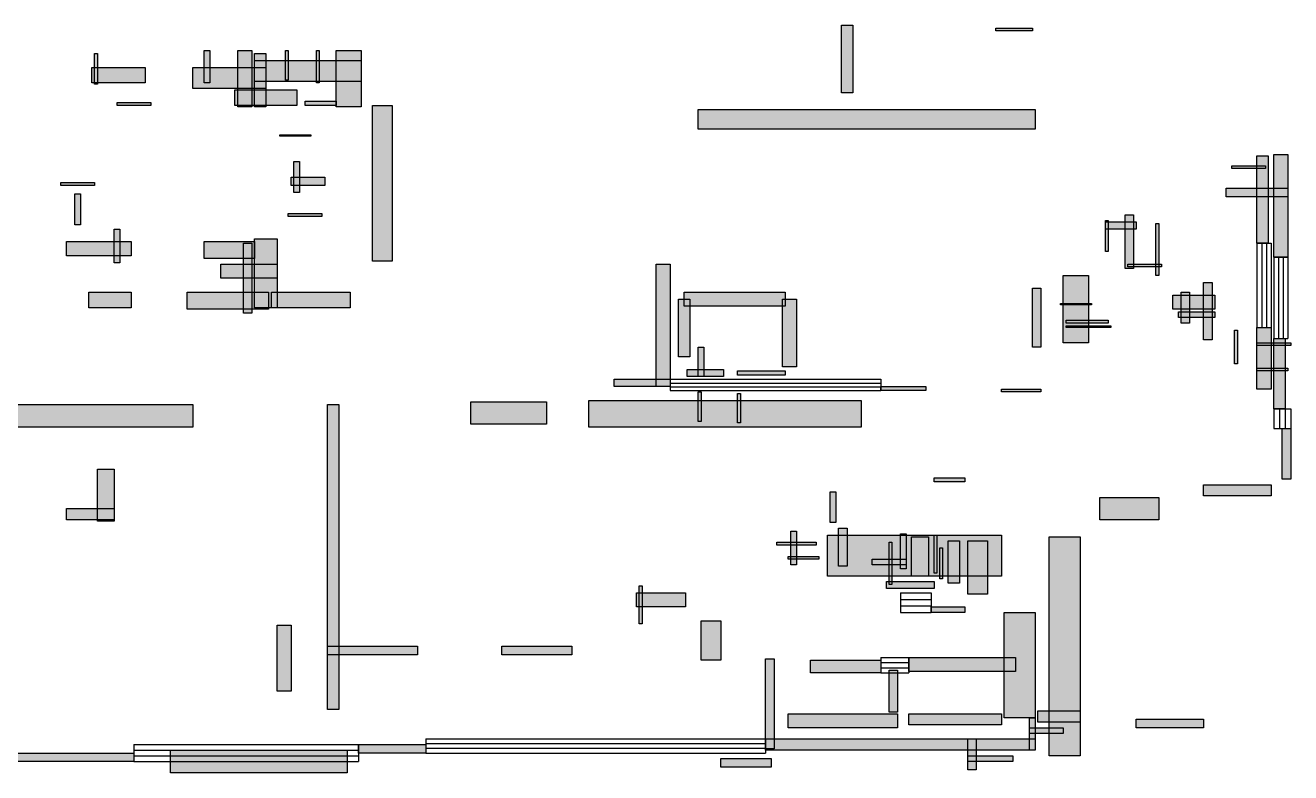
# Model space of a CAD drawing. Header units: millimetres. Extents: x 211 to 12232, y 933 to 12628.
# Drawn here: x 4247 to 12179, y 933 to 5614 of the extents above; entities that cross this region are included whole.
import ezdxf

# ---------------------------------------------------------------- set-up
doc = ezdxf.new("R2010")
doc.units = ezdxf.units.MM
doc.layers.add('WALL', color=7, linetype='Continuous')
doc.layers.add('WINDOW', color=5, linetype='Continuous')

msp = doc.modelspace()

# ---------------------------------------------------------------- hatches: boundary and pattern name
at = {"layer": 'WALL'}
h = msp.add_hatch(color=256, dxfattribs=at)
h.dxf.hatch_style = 1
h.paths.add_polyline_path([(9363.2, 5614.4), (9433.6, 5614.4), (9433.6, 5192), (9363.2, 5192)])
h = msp.add_hatch(color=256, dxfattribs=at)
h.dxf.hatch_style = 1
h.paths.add_polyline_path([(10331.2, 5596.8), (10560, 5596.8), (10560, 5579.2), (10331.2, 5579.2)])
h = msp.add_hatch(color=256, dxfattribs=at)
h.dxf.hatch_style = 1
h.paths.add_polyline_path([(4681.6, 5438.4), (4699.2, 5438.4), (4699.2, 5244.8), (4681.6, 5244.8)])
h = msp.add_hatch(color=256, dxfattribs=at)
h.dxf.hatch_style = 1
h.paths.add_polyline_path([(5368, 5456), (5403.2, 5456), (5403.2, 5253.6), (5368, 5253.6)])
h = msp.add_hatch(color=256, dxfattribs=at)
h.dxf.hatch_style = 1
h.paths.add_polyline_path([(5579.2, 5456), (5667.2, 5456), (5667.2, 5104), (5579.2, 5104)])
h = msp.add_hatch(color=256, dxfattribs=at)
h.dxf.hatch_style = 1
h.paths.add_polyline_path([(5684.8, 5438.4), (5755.2, 5438.4), (5755.2, 5104), (5684.8, 5104)])
h = msp.add_hatch(color=256, dxfattribs=at)
h.dxf.hatch_style = 1
h.paths.add_polyline_path([(5684.8, 5394.4), (6353.6, 5394.4), (6353.6, 5262.4), (5684.8, 5262.4)])
h = msp.add_hatch(color=256, dxfattribs=at)
h.dxf.hatch_style = 1
h.paths.add_polyline_path([(5878.4, 5456), (5896, 5456), (5896, 5271.2), (5878.4, 5271.2)])
h = msp.add_hatch(color=256, dxfattribs=at)
h.dxf.hatch_style = 1
h.paths.add_polyline_path([(6072, 5456), (6089.6, 5456), (6089.6, 5253.6), (6072, 5253.6)])
h = msp.add_hatch(color=256, dxfattribs=at)
h.dxf.hatch_style = 1
h.paths.add_polyline_path([(6195.2, 5456), (6353.6, 5456), (6353.6, 5104), (6195.2, 5104)])
h = msp.add_hatch(color=256, dxfattribs=at)
h.dxf.hatch_style = 1
h.paths.add_polyline_path([(4664, 5350.4), (4998.4, 5350.4), (4998.4, 5253.6), (4664, 5253.6)])
h = msp.add_hatch(color=256, dxfattribs=at)
h.dxf.hatch_style = 1
h.paths.add_polyline_path([(5297.6, 5350.4), (5755.2, 5350.4), (5755.2, 5218.4), (5297.6, 5218.4)])
h = msp.add_hatch(color=256, dxfattribs=at)
h.dxf.hatch_style = 1
h.paths.add_polyline_path([(5561.6, 5209.6), (5948.8, 5209.6), (5948.8, 5112.8), (5561.6, 5112.8)])
h = msp.add_hatch(color=256, dxfattribs=at)
h.dxf.hatch_style = 1
h.paths.add_polyline_path([(4822.4, 5130.4), (5033.6, 5130.4), (5033.6, 5112.8), (4822.4, 5112.8)])
h = msp.add_hatch(color=256, dxfattribs=at)
h.dxf.hatch_style = 1
h.paths.add_polyline_path([(6001.6, 5139.2), (6195.2, 5139.2), (6195.2, 5112.8), (6001.6, 5112.8)])
h = msp.add_hatch(color=256, dxfattribs=at)
h.dxf.hatch_style = 1
h.paths.add_polyline_path([(6424, 5112.8), (6547.2, 5112.8), (6547.2, 4136), (6424, 4136)])
h = msp.add_hatch(color=256, dxfattribs=at)
h.dxf.hatch_style = 1
h.paths.add_polyline_path([(8465.6, 5086.4), (10577.6, 5086.4), (10577.6, 4963.2), (8465.6, 4963.2)])
h = msp.add_hatch(color=256, dxfattribs=at)
h.dxf.hatch_style = 1
h.paths.add_polyline_path([(5843.2, 4928), (6036.8, 4928), (6036.8, 4919.2), (5843.2, 4919.2)])
h = msp.add_hatch(color=256, dxfattribs=at)
h.dxf.hatch_style = 1
h.paths.add_polyline_path([(5931.2, 4760.8), (5966.4, 4760.8), (5966.4, 4567.2), (5931.2, 4567.2)])
h = msp.add_hatch(color=256, dxfattribs=at)
h.dxf.hatch_style = 1
h.paths.add_polyline_path([(11968, 4796), (12038.4, 4796), (12038.4, 4250.4), (11968, 4250.4)])
h = msp.add_hatch(color=256, dxfattribs=at)
h.dxf.hatch_style = 1
h.paths.add_polyline_path([(12073.6, 4804.8), (12161.6, 4804.8), (12161.6, 4162.4), (12073.6, 4162.4)])
h = msp.add_hatch(color=256, dxfattribs=at)
h.dxf.hatch_style = 1
h.paths.add_polyline_path([(11809.6, 4734.4), (12020.8, 4734.4), (12020.8, 4716.8), (11809.6, 4716.8)])
h = msp.add_hatch(color=256, dxfattribs=at)
h.dxf.hatch_style = 1
h.paths.add_polyline_path([(4470.4, 4628.8), (4681.6, 4628.8), (4681.6, 4611.2), (4470.4, 4611.2)])
h = msp.add_hatch(color=256, dxfattribs=at)
h.dxf.hatch_style = 1
h.paths.add_polyline_path([(5913.6, 4664), (6124.8, 4664), (6124.8, 4611.2), (5913.6, 4611.2)])
h = msp.add_hatch(color=256, dxfattribs=at)
h.dxf.hatch_style = 1
h.paths.add_polyline_path([(4558.4, 4558.4), (4593.6, 4558.4), (4593.6, 4364.8), (4558.4, 4364.8)])
h = msp.add_hatch(color=256, dxfattribs=at)
h.dxf.hatch_style = 1
h.paths.add_polyline_path([(11774.4, 4593.6), (12161.6, 4593.6), (12161.6, 4540.8), (11774.4, 4540.8)])
h = msp.add_hatch(color=256, dxfattribs=at)
h.dxf.hatch_style = 1
h.paths.add_polyline_path([(5896, 4435.2), (6107.2, 4435.2), (6107.2, 4417.6), (5896, 4417.6)])
h = msp.add_hatch(color=256, dxfattribs=at)
h.dxf.hatch_style = 1
h.paths.add_polyline_path([(11017.6, 4391.2), (11035.2, 4391.2), (11035.2, 4197.6), (11017.6, 4197.6)])
h = msp.add_hatch(color=256, dxfattribs=at)
h.dxf.hatch_style = 1
h.paths.add_polyline_path([(11017.6, 4382.4), (11211.2, 4382.4), (11211.2, 4338.4), (11017.6, 4338.4)])
h = msp.add_hatch(color=256, dxfattribs=at)
h.dxf.hatch_style = 1
h.paths.add_polyline_path([(11140.8, 4426.4), (11193.6, 4426.4), (11193.6, 4092), (11140.8, 4092)])
h = msp.add_hatch(color=256, dxfattribs=at)
h.dxf.hatch_style = 1
h.paths.add_polyline_path([(11334.4, 4373.6), (11352, 4373.6), (11352, 4048), (11334.4, 4048)])
h = msp.add_hatch(color=256, dxfattribs=at)
h.dxf.hatch_style = 1
h.paths.add_polyline_path([(4804.8, 4338.4), (4840, 4338.4), (4840, 4127.2), (4804.8, 4127.2)])
h = msp.add_hatch(color=256, dxfattribs=at)
h.dxf.hatch_style = 1
h.paths.add_polyline_path([(4505.6, 4259.2), (4910.4, 4259.2), (4910.4, 4171.2), (4505.6, 4171.2)])
h = msp.add_hatch(color=256, dxfattribs=at)
h.dxf.hatch_style = 1
h.paths.add_polyline_path([(5368, 4259.2), (5684.8, 4259.2), (5684.8, 4153.6), (5368, 4153.6)])
h = msp.add_hatch(color=256, dxfattribs=at)
h.dxf.hatch_style = 1
h.paths.add_polyline_path([(5614.4, 4250.4), (5667.2, 4250.4), (5667.2, 3810.4), (5614.4, 3810.4)])
h = msp.add_hatch(color=256, dxfattribs=at)
h.dxf.hatch_style = 1
h.paths.add_polyline_path([(5684.8, 4276.8), (5825.6, 4276.8), (5825.6, 3845.6), (5684.8, 3845.6)])
h = msp.add_hatch(color=256, dxfattribs=at)
h.dxf.hatch_style = 1
h.paths.add_polyline_path([(5473.6, 4118.4), (5825.6, 4118.4), (5825.6, 4030.4), (5473.6, 4030.4)])
h = msp.add_hatch(color=256, dxfattribs=at)
h.dxf.hatch_style = 1
h.paths.add_polyline_path([(8201.6, 4118.4), (8289.6, 4118.4), (8289.6, 3352.8), (8201.6, 3352.8)])
h = msp.add_hatch(color=256, dxfattribs=at)
h.dxf.hatch_style = 1
h.paths.add_polyline_path([(10753.6, 4048), (10912, 4048), (10912, 3625.6), (10753.6, 3625.6)])
h = msp.add_hatch(color=256, dxfattribs=at)
h.dxf.hatch_style = 1
h.paths.add_polyline_path([(11158.4, 4118.4), (11369.6, 4118.4), (11369.6, 4100.8), (11158.4, 4100.8)])
h = msp.add_hatch(color=256, dxfattribs=at)
h.dxf.hatch_style = 1
h.paths.add_polyline_path([(10560, 3968.8), (10612.8, 3968.8), (10612.8, 3599.2), (10560, 3599.2)])
h = msp.add_hatch(color=256, dxfattribs=at)
h.dxf.hatch_style = 1
h.paths.add_polyline_path([(11633.6, 4004), (11686.4, 4004), (11686.4, 3643.2), (11633.6, 3643.2)])
h = msp.add_hatch(color=256, dxfattribs=at)
h.dxf.hatch_style = 1
h.paths.add_polyline_path([(4646.4, 3942.4), (4910.4, 3942.4), (4910.4, 3845.6), (4646.4, 3845.6)])
h = msp.add_hatch(color=256, dxfattribs=at)
h.dxf.hatch_style = 1
h.paths.add_polyline_path([(5262.4, 3942.4), (5772.8, 3942.4), (5772.8, 3836.8), (5262.4, 3836.8)])
h = msp.add_hatch(color=256, dxfattribs=at)
h.dxf.hatch_style = 1
h.paths.add_polyline_path([(5790.4, 3942.4), (6283.2, 3942.4), (6283.2, 3845.6), (5790.4, 3845.6)])
h = msp.add_hatch(color=256, dxfattribs=at)
h.dxf.hatch_style = 1
h.paths.add_polyline_path([(8342.4, 3898.4), (8412.8, 3898.4), (8412.8, 3537.6), (8342.4, 3537.6)])
h = msp.add_hatch(color=256, dxfattribs=at)
h.dxf.hatch_style = 1
h.paths.add_polyline_path([(8377.6, 3942.4), (9011.2, 3942.4), (9011.2, 3854.4), (8377.6, 3854.4)])
h = msp.add_hatch(color=256, dxfattribs=at)
h.dxf.hatch_style = 1
h.paths.add_polyline_path([(8993.6, 3898.4), (9081.6, 3898.4), (9081.6, 3476), (8993.6, 3476)])
h = msp.add_hatch(color=256, dxfattribs=at)
h.dxf.hatch_style = 1
h.paths.add_polyline_path([(11440, 3924.8), (11704, 3924.8), (11704, 3836.8), (11440, 3836.8)])
h = msp.add_hatch(color=256, dxfattribs=at)
h.dxf.hatch_style = 1
h.paths.add_polyline_path([(11492.8, 3942.4), (11545.6, 3942.4), (11545.6, 3748.8), (11492.8, 3748.8)])
h = msp.add_hatch(color=256, dxfattribs=at)
h.dxf.hatch_style = 1
h.paths.add_polyline_path([(10736, 3872), (10929.6, 3872), (10929.6, 3863.2), (10736, 3863.2)])
h = msp.add_hatch(color=256, dxfattribs=at)
h.dxf.hatch_style = 1
h.paths.add_polyline_path([(11475.2, 3819.2), (11704, 3819.2), (11704, 3784), (11475.2, 3784)])
h = msp.add_hatch(color=256, dxfattribs=at)
h.dxf.hatch_style = 1
h.paths.add_polyline_path([(10771.2, 3766.4), (11035.2, 3766.4), (11035.2, 3748.8), (10771.2, 3748.8)])
h = msp.add_hatch(color=256, dxfattribs=at)
h.dxf.hatch_style = 1
h.paths.add_polyline_path([(10771.2, 3731.2), (11052.8, 3731.2), (11052.8, 3722.4), (10771.2, 3722.4)])
h = msp.add_hatch(color=256, dxfattribs=at)
h.dxf.hatch_style = 1
h.paths.add_polyline_path([(11827.2, 3704.8), (11844.8, 3704.8), (11844.8, 3493.6), (11827.2, 3493.6)])
h = msp.add_hatch(color=256, dxfattribs=at)
h.dxf.hatch_style = 1
h.paths.add_polyline_path([(11968, 3722.4), (12056, 3722.4), (12056, 3335.2), (11968, 3335.2)])
h = msp.add_hatch(color=256, dxfattribs=at)
h.dxf.hatch_style = 1
h.paths.add_polyline_path([(12073.6, 3652), (12144, 3652), (12144, 3212), (12073.6, 3212)])
h = msp.add_hatch(color=256, dxfattribs=at)
h.dxf.hatch_style = 1
h.paths.add_polyline_path([(8465.6, 3599.2), (8500.8, 3599.2), (8500.8, 3414.4), (8465.6, 3414.4)])
h = msp.add_hatch(color=256, dxfattribs=at)
h.dxf.hatch_style = 1
h.paths.add_polyline_path([(11968, 3625.6), (12179.2, 3625.6), (12179.2, 3608), (11968, 3608)])
h = msp.add_hatch(color=256, dxfattribs=at)
h.dxf.hatch_style = 1
h.paths.add_polyline_path([(8395.2, 3458.4), (8624, 3458.4), (8624, 3414.4), (8395.2, 3414.4)])
h = msp.add_hatch(color=256, dxfattribs=at)
h.dxf.hatch_style = 1
h.paths.add_polyline_path([(8712, 3449.6), (9011.2, 3449.6), (9011.2, 3423.2), (8712, 3423.2)])
h = msp.add_hatch(color=256, dxfattribs=at)
h.dxf.hatch_style = 1
h.paths.add_polyline_path([(11968, 3467.2), (12161.6, 3467.2), (12161.6, 3449.6), (11968, 3449.6)])
h = msp.add_hatch(color=256, dxfattribs=at)
h.dxf.hatch_style = 1
h.paths.add_polyline_path([(7937.6, 3396.8), (8289.6, 3396.8), (8289.6, 3352.8), (7937.6, 3352.8)])
h = msp.add_hatch(color=256, dxfattribs=at)
h.dxf.hatch_style = 1
h.paths.add_polyline_path([(9609.6, 3352.8), (9891.2, 3352.8), (9891.2, 3326.4), (9609.6, 3326.4)])
h = msp.add_hatch(color=256, dxfattribs=at)
h.dxf.hatch_style = 1
h.paths.add_polyline_path([(10366.4, 3335.2), (10612.8, 3335.2), (10612.8, 3317.6), (10366.4, 3317.6)])
h = msp.add_hatch(color=256, dxfattribs=at)
h.dxf.hatch_style = 1
h.paths.add_polyline_path([(7040, 3256), (7515.2, 3256), (7515.2, 3115.2), (7040, 3115.2)])
h = msp.add_hatch(color=256, dxfattribs=at)
h.dxf.hatch_style = 1
h.paths.add_polyline_path([(7779.2, 3264.8), (9486.4, 3264.8), (9486.4, 3097.6), (7779.2, 3097.6)])
h = msp.add_hatch(color=256, dxfattribs=at)
h.dxf.hatch_style = 1
h.paths.add_polyline_path([(8465.6, 3317.6), (8483.2, 3317.6), (8483.2, 3132.8), (8465.6, 3132.8)])
h = msp.add_hatch(color=256, dxfattribs=at)
h.dxf.hatch_style = 1
h.paths.add_polyline_path([(8712, 3308.8), (8729.6, 3308.8), (8729.6, 3124), (8712, 3124)])
h = msp.add_hatch(color=256, dxfattribs=at)
h.dxf.hatch_style = 1
h.paths.add_polyline_path([(4188.8, 3238.4), (5297.6, 3238.4), (5297.6, 3097.6), (4188.8, 3097.6)])
h = msp.add_hatch(color=256, dxfattribs=at)
h.dxf.hatch_style = 1
h.paths.add_polyline_path([(6142.4, 3238.4), (6212.8, 3238.4), (6212.8, 1328.8), (6142.4, 1328.8)])
h = msp.add_hatch(color=256, dxfattribs=at)
h.dxf.hatch_style = 1
h.paths.add_polyline_path([(12126.4, 3088.8), (12179.2, 3088.8), (12179.2, 2772), (12126.4, 2772)])
h = msp.add_hatch(color=256, dxfattribs=at)
h.dxf.hatch_style = 1
h.paths.add_polyline_path([(4699.2, 2833.6), (4804.8, 2833.6), (4804.8, 2508), (4699.2, 2508)])
h = msp.add_hatch(color=256, dxfattribs=at)
h.dxf.hatch_style = 1
h.paths.add_polyline_path([(9944, 2780.8), (10137.6, 2780.8), (10137.6, 2754.4), (9944, 2754.4)])
h = msp.add_hatch(color=256, dxfattribs=at)
h.dxf.hatch_style = 1
h.paths.add_polyline_path([(11633.6, 2736.8), (12056, 2736.8), (12056, 2666.4), (11633.6, 2666.4)])
h = msp.add_hatch(color=256, dxfattribs=at)
h.dxf.hatch_style = 1
h.paths.add_polyline_path([(9292.8, 2692.8), (9328, 2692.8), (9328, 2499.2), (9292.8, 2499.2)])
h = msp.add_hatch(color=256, dxfattribs=at)
h.dxf.hatch_style = 1
h.paths.add_polyline_path([(10982.4, 2657.6), (11352, 2657.6), (11352, 2516.8), (10982.4, 2516.8)])
h = msp.add_hatch(color=256, dxfattribs=at)
h.dxf.hatch_style = 1
h.paths.add_polyline_path([(4505.6, 2587.2), (4804.8, 2587.2), (4804.8, 2516.8), (4505.6, 2516.8)])
h = msp.add_hatch(color=256, dxfattribs=at)
h.dxf.hatch_style = 1
h.paths.add_polyline_path([(9345.6, 2464), (9398.4, 2464), (9398.4, 2226.4), (9345.6, 2226.4)])
h = msp.add_hatch(color=256, dxfattribs=at)
h.dxf.hatch_style = 1
h.paths.add_polyline_path([(9046.4, 2446.4), (9081.6, 2446.4), (9081.6, 2235.2), (9046.4, 2235.2)])
h = msp.add_hatch(color=256, dxfattribs=at)
h.dxf.hatch_style = 1
h.paths.add_polyline_path([(9275.2, 2420), (10366.4, 2420), (10366.4, 2164.8), (9275.2, 2164.8)])
h = msp.add_hatch(color=256, dxfattribs=at)
h.dxf.hatch_style = 1
h.paths.add_polyline_path([(9732.8, 2428.8), (9768, 2428.8), (9768, 2208.8), (9732.8, 2208.8)])
h = msp.add_hatch(color=256, dxfattribs=at)
h.dxf.hatch_style = 1
h.paths.add_polyline_path([(9803.2, 2411.2), (9908.8, 2411.2), (9908.8, 2164.8), (9803.2, 2164.8)])
h = msp.add_hatch(color=256, dxfattribs=at)
h.dxf.hatch_style = 1
h.paths.add_polyline_path([(9944, 2420), (9961.6, 2420), (9961.6, 2182.4), (9944, 2182.4)])
h = msp.add_hatch(color=256, dxfattribs=at)
h.dxf.hatch_style = 1
h.paths.add_polyline_path([(10032, 2384.8), (10102.4, 2384.8), (10102.4, 2120.8), (10032, 2120.8)])
h = msp.add_hatch(color=256, dxfattribs=at)
h.dxf.hatch_style = 1
h.paths.add_polyline_path([(10155.2, 2384.8), (10278.4, 2384.8), (10278.4, 2050.4), (10155.2, 2050.4)])
h = msp.add_hatch(color=256, dxfattribs=at)
h.dxf.hatch_style = 1
h.paths.add_polyline_path([(10665.6, 2411.2), (10859.2, 2411.2), (10859.2, 1038.4), (10665.6, 1038.4)])
h = msp.add_hatch(color=256, dxfattribs=at)
h.dxf.hatch_style = 1
h.paths.add_polyline_path([(8958.4, 2376), (9204.8, 2376), (9204.8, 2358.4), (8958.4, 2358.4)])
h = msp.add_hatch(color=256, dxfattribs=at)
h.dxf.hatch_style = 1
h.paths.add_polyline_path([(9662.4, 2376), (9680, 2376), (9680, 2112), (9662.4, 2112)])
h = msp.add_hatch(color=256, dxfattribs=at)
h.dxf.hatch_style = 1
h.paths.add_polyline_path([(9979.2, 2340.8), (9996.8, 2340.8), (9996.8, 2147.2), (9979.2, 2147.2)])
h = msp.add_hatch(color=256, dxfattribs=at)
h.dxf.hatch_style = 1
h.paths.add_polyline_path([(9028.8, 2288), (9222.4, 2288), (9222.4, 2270.4), (9028.8, 2270.4)])
h = msp.add_hatch(color=256, dxfattribs=at)
h.dxf.hatch_style = 1
h.paths.add_polyline_path([(9556.8, 2270.4), (9768, 2270.4), (9768, 2235.2), (9556.8, 2235.2)])
h = msp.add_hatch(color=256, dxfattribs=at)
h.dxf.hatch_style = 1
h.paths.add_polyline_path([(8096, 2103.2), (8113.6, 2103.2), (8113.6, 1865.6), (8096, 1865.6)])
h = msp.add_hatch(color=256, dxfattribs=at)
h.dxf.hatch_style = 1
h.paths.add_polyline_path([(9644.8, 2129.6), (9944, 2129.6), (9944, 2085.6), (9644.8, 2085.6)])
h = msp.add_hatch(color=256, dxfattribs=at)
h.dxf.hatch_style = 1
h.paths.add_polyline_path([(8078.4, 2059.2), (8386.4, 2059.2), (8386.4, 1971.2), (8078.4, 1971.2)])
h = msp.add_hatch(color=256, dxfattribs=at)
h.dxf.hatch_style = 1
h.paths.add_polyline_path([(9926.4, 1971.2), (10137.6, 1971.2), (10137.6, 1936), (9926.4, 1936)])
h = msp.add_hatch(color=256, dxfattribs=at)
h.dxf.hatch_style = 1
h.paths.add_polyline_path([(10384, 1936), (10577.6, 1936), (10577.6, 1276), (10384, 1276)])
h = msp.add_hatch(color=256, dxfattribs=at)
h.dxf.hatch_style = 1
h.paths.add_polyline_path([(5825.6, 1856.8), (5913.6, 1856.8), (5913.6, 1443.2), (5825.6, 1443.2)])
h = msp.add_hatch(color=256, dxfattribs=at)
h.dxf.hatch_style = 1
h.paths.add_polyline_path([(8483.2, 1883.2), (8606.4, 1883.2), (8606.4, 1636.8), (8483.2, 1636.8)])
h = msp.add_hatch(color=256, dxfattribs=at)
h.dxf.hatch_style = 1
h.paths.add_polyline_path([(6142.4, 1724.8), (6705.6, 1724.8), (6705.6, 1672), (6142.4, 1672)])
h = msp.add_hatch(color=256, dxfattribs=at)
h.dxf.hatch_style = 1
h.paths.add_polyline_path([(7233.6, 1724.8), (7673.6, 1724.8), (7673.6, 1672), (7233.6, 1672)])
h = msp.add_hatch(color=256, dxfattribs=at)
h.dxf.hatch_style = 1
h.paths.add_polyline_path([(8888, 1645.6), (8940.8, 1645.6), (8940.8, 1082.4), (8888, 1082.4)])
h = msp.add_hatch(color=256, dxfattribs=at)
h.dxf.hatch_style = 1
h.paths.add_polyline_path([(9169.6, 1636.8), (9609.6, 1636.8), (9609.6, 1557.6), (9169.6, 1557.6)])
h = msp.add_hatch(color=256, dxfattribs=at)
h.dxf.hatch_style = 1
h.paths.add_polyline_path([(9785.6, 1654.4), (10454.4, 1654.4), (10454.4, 1566.4), (9785.6, 1566.4)])
h = msp.add_hatch(color=256, dxfattribs=at)
h.dxf.hatch_style = 1
h.paths.add_polyline_path([(9662.4, 1575.2), (9715.2, 1575.2), (9715.2, 1311.2), (9662.4, 1311.2)])
h = msp.add_hatch(color=256, dxfattribs=at)
h.dxf.hatch_style = 1
h.paths.add_polyline_path([(9028.8, 1302.4), (9715.2, 1302.4), (9715.2, 1214.4), (9028.8, 1214.4)])
h = msp.add_hatch(color=256, dxfattribs=at)
h.dxf.hatch_style = 1
h.paths.add_polyline_path([(9785.6, 1302.4), (10366.4, 1302.4), (10366.4, 1232), (9785.6, 1232)])
h = msp.add_hatch(color=256, dxfattribs=at)
h.dxf.hatch_style = 1
h.paths.add_polyline_path([(10542.4, 1276), (10577.6, 1276), (10577.6, 1073.6), (10542.4, 1073.6)])
h = msp.add_hatch(color=256, dxfattribs=at)
h.dxf.hatch_style = 1
h.paths.add_polyline_path([(10595.2, 1320), (10859.2, 1320), (10859.2, 1249.6), (10595.2, 1249.6)])
h = msp.add_hatch(color=256, dxfattribs=at)
h.dxf.hatch_style = 1
h.paths.add_polyline_path([(10542.4, 1214.4), (10753.6, 1214.4), (10753.6, 1179.2), (10542.4, 1179.2)])
h = msp.add_hatch(color=256, dxfattribs=at)
h.dxf.hatch_style = 1
h.paths.add_polyline_path([(11211.2, 1267.2), (11633.6, 1267.2), (11633.6, 1214.4), (11211.2, 1214.4)])
h = msp.add_hatch(color=256, dxfattribs=at)
h.dxf.hatch_style = 1
h.paths.add_polyline_path([(8888, 1144), (10577.6, 1144), (10577.6, 1073.6), (8888, 1073.6)])
h = msp.add_hatch(color=256, dxfattribs=at)
h.dxf.hatch_style = 1
h.paths.add_polyline_path([(10155.2, 1144), (10208, 1144), (10208, 950.4), (10155.2, 950.4)])
h = msp.add_hatch(color=256, dxfattribs=at)
h.dxf.hatch_style = 1
h.paths.add_polyline_path([(3960, 1056), (4928, 1056), (4928, 1003.2), (3960, 1003.2)])
h = msp.add_hatch(color=256, dxfattribs=at)
h.dxf.hatch_style = 1
h.paths.add_polyline_path([(5156.8, 1073.6), (6265.6, 1073.6), (6265.6, 932.8), (5156.8, 932.8)])
h = msp.add_hatch(color=256, dxfattribs=at)
h.dxf.hatch_style = 1
h.paths.add_polyline_path([(6336, 1108.8), (6758.4, 1108.8), (6758.4, 1056), (6336, 1056)])
h = msp.add_hatch(color=256, dxfattribs=at)
h.dxf.hatch_style = 1
h.paths.add_polyline_path([(10155.2, 1038.4), (10436.8, 1038.4), (10436.8, 1003.2), (10155.2, 1003.2)])
h = msp.add_hatch(color=256, dxfattribs=at)
h.dxf.hatch_style = 1
h.paths.add_polyline_path([(8606.4, 1020.8), (8923.2, 1020.8), (8923.2, 968), (8606.4, 968)])

# ---------------------------------------------------------------- linework, layer by layer
for points in [[(9363.2, 5614.4), (9433.6, 5614.4), (9433.6, 5192), (9363.2, 5192)], [(10331.2, 5596.8), (10560, 5596.8), (10560, 5579.2), (10331.2, 5579.2)], [(4681.6, 5438.4), (4699.2, 5438.4), (4699.2, 5244.8), (4681.6, 5244.8)], [(5368, 5456), (5403.2, 5456), (5403.2, 5253.6), (5368, 5253.6)], [(5579.2, 5456), (5667.2, 5456), (5667.2, 5104), (5579.2, 5104)], [(5684.8, 5438.4), (5755.2, 5438.4), (5755.2, 5104), (5684.8, 5104)], [(5684.8, 5394.4), (6353.6, 5394.4), (6353.6, 5262.4), (5684.8, 5262.4)], [(5878.4, 5456), (5896, 5456), (5896, 5271.2), (5878.4, 5271.2)], [(6072, 5456), (6089.6, 5456), (6089.6, 5253.6), (6072, 5253.6)], [(6195.2, 5456), (6353.6, 5456), (6353.6, 5104), (6195.2, 5104)], [(4664, 5350.4), (4998.4, 5350.4), (4998.4, 5253.6), (4664, 5253.6)], [(5297.6, 5350.4), (5755.2, 5350.4), (5755.2, 5218.4), (5297.6, 5218.4)], [(5561.6, 5209.6), (5948.8, 5209.6), (5948.8, 5112.8), (5561.6, 5112.8)], [(4822.4, 5130.4), (5033.6, 5130.4), (5033.6, 5112.8), (4822.4, 5112.8)], [(6001.6, 5139.2), (6195.2, 5139.2), (6195.2, 5112.8), (6001.6, 5112.8)], [(6424, 5112.8), (6547.2, 5112.8), (6547.2, 4136), (6424, 4136)], [(8465.6, 5086.4), (10577.6, 5086.4), (10577.6, 4963.2), (8465.6, 4963.2)], [(5843.2, 4928), (6036.8, 4928), (6036.8, 4919.2), (5843.2, 4919.2)], [(5931.2, 4760.8), (5966.4, 4760.8), (5966.4, 4567.2), (5931.2, 4567.2)], [(11968, 4796), (12038.4, 4796), (12038.4, 4250.4), (11968, 4250.4)], [(12073.6, 4804.8), (12161.6, 4804.8), (12161.6, 4162.4), (12073.6, 4162.4)], [(11809.6, 4734.4), (12020.8, 4734.4), (12020.8, 4716.8), (11809.6, 4716.8)], [(4470.4, 4628.8), (4681.6, 4628.8), (4681.6, 4611.2), (4470.4, 4611.2)], [(5913.6, 4664), (6124.8, 4664), (6124.8, 4611.2), (5913.6, 4611.2)], [(4558.4, 4558.4), (4593.6, 4558.4), (4593.6, 4364.8), (4558.4, 4364.8)], [(11774.4, 4593.6), (12161.6, 4593.6), (12161.6, 4540.8), (11774.4, 4540.8)], [(5896, 4435.2), (6107.2, 4435.2), (6107.2, 4417.6), (5896, 4417.6)], [(11017.6, 4391.2), (11035.2, 4391.2), (11035.2, 4197.6), (11017.6, 4197.6)], [(11017.6, 4382.4), (11211.2, 4382.4), (11211.2, 4338.4), (11017.6, 4338.4)], [(11140.8, 4426.4), (11193.6, 4426.4), (11193.6, 4092), (11140.8, 4092)], [(11334.4, 4373.6), (11352, 4373.6), (11352, 4048), (11334.4, 4048)], [(4804.8, 4338.4), (4840, 4338.4), (4840, 4127.2), (4804.8, 4127.2)], [(4505.6, 4259.2), (4910.4, 4259.2), (4910.4, 4171.2), (4505.6, 4171.2)], [(5368, 4259.2), (5684.8, 4259.2), (5684.8, 4153.6), (5368, 4153.6)], [(5614.4, 4250.4), (5667.2, 4250.4), (5667.2, 3810.4), (5614.4, 3810.4)], [(5684.8, 4276.8), (5825.6, 4276.8), (5825.6, 3845.6), (5684.8, 3845.6)], [(5473.6, 4118.4), (5825.6, 4118.4), (5825.6, 4030.4), (5473.6, 4030.4)], [(8201.6, 4118.4), (8289.6, 4118.4), (8289.6, 3352.8), (8201.6, 3352.8)], [(10753.6, 4048), (10912, 4048), (10912, 3625.6), (10753.6, 3625.6)], [(11158.4, 4118.4), (11369.6, 4118.4), (11369.6, 4100.8), (11158.4, 4100.8)], [(10560, 3968.8), (10612.8, 3968.8), (10612.8, 3599.2), (10560, 3599.2)], [(11633.6, 4004), (11686.4, 4004), (11686.4, 3643.2), (11633.6, 3643.2)], [(4646.4, 3942.4), (4910.4, 3942.4), (4910.4, 3845.6), (4646.4, 3845.6)], [(5262.4, 3942.4), (5772.8, 3942.4), (5772.8, 3836.8), (5262.4, 3836.8)], [(5790.4, 3942.4), (6283.2, 3942.4), (6283.2, 3845.6), (5790.4, 3845.6)], [(8342.4, 3898.4), (8412.8, 3898.4), (8412.8, 3537.6), (8342.4, 3537.6)], [(8377.6, 3942.4), (9011.2, 3942.4), (9011.2, 3854.4), (8377.6, 3854.4)], [(8993.6, 3898.4), (9081.6, 3898.4), (9081.6, 3476), (8993.6, 3476)], [(11440, 3924.8), (11704, 3924.8), (11704, 3836.8), (11440, 3836.8)], [(11492.8, 3942.4), (11545.6, 3942.4), (11545.6, 3748.8), (11492.8, 3748.8)], [(10736, 3872), (10929.6, 3872), (10929.6, 3863.2), (10736, 3863.2)], [(11475.2, 3819.2), (11704, 3819.2), (11704, 3784), (11475.2, 3784)], [(10771.2, 3766.4), (11035.2, 3766.4), (11035.2, 3748.8), (10771.2, 3748.8)], [(10771.2, 3731.2), (11052.8, 3731.2), (11052.8, 3722.4), (10771.2, 3722.4)], [(11827.2, 3704.8), (11844.8, 3704.8), (11844.8, 3493.6), (11827.2, 3493.6)], [(11968, 3722.4), (12056, 3722.4), (12056, 3335.2), (11968, 3335.2)], [(12073.6, 3652), (12144, 3652), (12144, 3212), (12073.6, 3212)], [(8465.6, 3599.2), (8500.8, 3599.2), (8500.8, 3414.4), (8465.6, 3414.4)], [(11968, 3625.6), (12179.2, 3625.6), (12179.2, 3608), (11968, 3608)], [(8395.2, 3458.4), (8624, 3458.4), (8624, 3414.4), (8395.2, 3414.4)], [(8712, 3449.6), (9011.2, 3449.6), (9011.2, 3423.2), (8712, 3423.2)], [(11968, 3467.2), (12161.6, 3467.2), (12161.6, 3449.6), (11968, 3449.6)], [(7937.6, 3396.8), (8289.6, 3396.8), (8289.6, 3352.8), (7937.6, 3352.8)], [(9609.6, 3352.8), (9891.2, 3352.8), (9891.2, 3326.4), (9609.6, 3326.4)], [(10366.4, 3335.2), (10612.8, 3335.2), (10612.8, 3317.6), (10366.4, 3317.6)], [(7040, 3256), (7515.2, 3256), (7515.2, 3115.2), (7040, 3115.2)], [(7779.2, 3264.8), (9486.4, 3264.8), (9486.4, 3097.6), (7779.2, 3097.6)], [(8465.6, 3317.6), (8483.2, 3317.6), (8483.2, 3132.8), (8465.6, 3132.8)], [(8712, 3308.8), (8729.6, 3308.8), (8729.6, 3124), (8712, 3124)], [(4188.8, 3238.4), (5297.6, 3238.4), (5297.6, 3097.6), (4188.8, 3097.6)], [(6142.4, 3238.4), (6212.8, 3238.4), (6212.8, 1328.8), (6142.4, 1328.8)], [(12126.4, 3088.8), (12179.2, 3088.8), (12179.2, 2772), (12126.4, 2772)], [(4699.2, 2833.6), (4804.8, 2833.6), (4804.8, 2508), (4699.2, 2508)], [(9944, 2780.8), (10137.6, 2780.8), (10137.6, 2754.4), (9944, 2754.4)], [(11633.6, 2736.8), (12056, 2736.8), (12056, 2666.4), (11633.6, 2666.4)], [(9292.8, 2692.8), (9328, 2692.8), (9328, 2499.2), (9292.8, 2499.2)], [(10982.4, 2657.6), (11352, 2657.6), (11352, 2516.8), (10982.4, 2516.8)], [(4505.6, 2587.2), (4804.8, 2587.2), (4804.8, 2516.8), (4505.6, 2516.8)], [(9345.6, 2464), (9398.4, 2464), (9398.4, 2226.4), (9345.6, 2226.4)], [(9046.4, 2446.4), (9081.6, 2446.4), (9081.6, 2235.2), (9046.4, 2235.2)], [(9275.2, 2420), (10366.4, 2420), (10366.4, 2164.8), (9275.2, 2164.8)], [(9732.8, 2428.8), (9768, 2428.8), (9768, 2208.8), (9732.8, 2208.8)], [(9803.2, 2411.2), (9908.8, 2411.2), (9908.8, 2164.8), (9803.2, 2164.8)], [(9944, 2420), (9961.6, 2420), (9961.6, 2182.4), (9944, 2182.4)], [(10032, 2384.8), (10102.4, 2384.8), (10102.4, 2120.8), (10032, 2120.8)], [(10155.2, 2384.8), (10278.4, 2384.8), (10278.4, 2050.4), (10155.2, 2050.4)], [(10665.6, 2411.2), (10859.2, 2411.2), (10859.2, 1038.4), (10665.6, 1038.4)], [(8958.4, 2376), (9204.8, 2376), (9204.8, 2358.4), (8958.4, 2358.4)], [(9662.4, 2376), (9680, 2376), (9680, 2112), (9662.4, 2112)], [(9979.2, 2340.8), (9996.8, 2340.8), (9996.8, 2147.2), (9979.2, 2147.2)], [(9028.8, 2288), (9222.4, 2288), (9222.4, 2270.4), (9028.8, 2270.4)], [(9556.8, 2270.4), (9768, 2270.4), (9768, 2235.2), (9556.8, 2235.2)], [(8096, 2103.2), (8113.6, 2103.2), (8113.6, 1865.6), (8096, 1865.6)], [(9644.8, 2129.6), (9944, 2129.6), (9944, 2085.6), (9644.8, 2085.6)], [(8078.4, 2059.2), (8386.4, 2059.2), (8386.4, 1971.2), (8078.4, 1971.2)], [(9926.4, 1971.2), (10137.6, 1971.2), (10137.6, 1936), (9926.4, 1936)], [(10384, 1936), (10577.6, 1936), (10577.6, 1276), (10384, 1276)], [(5825.6, 1856.8), (5913.6, 1856.8), (5913.6, 1443.2), (5825.6, 1443.2)], [(8483.2, 1883.2), (8606.4, 1883.2), (8606.4, 1636.8), (8483.2, 1636.8)], [(6142.4, 1724.8), (6705.6, 1724.8), (6705.6, 1672), (6142.4, 1672)], [(7233.6, 1724.8), (7673.6, 1724.8), (7673.6, 1672), (7233.6, 1672)], [(8888, 1645.6), (8940.8, 1645.6), (8940.8, 1082.4), (8888, 1082.4)], [(9169.6, 1636.8), (9609.6, 1636.8), (9609.6, 1557.6), (9169.6, 1557.6)], [(9785.6, 1654.4), (10454.4, 1654.4), (10454.4, 1566.4), (9785.6, 1566.4)], [(9662.4, 1575.2), (9715.2, 1575.2), (9715.2, 1311.2), (9662.4, 1311.2)], [(9028.8, 1302.4), (9715.2, 1302.4), (9715.2, 1214.4), (9028.8, 1214.4)], [(9785.6, 1302.4), (10366.4, 1302.4), (10366.4, 1232), (9785.6, 1232)], [(10542.4, 1276), (10577.6, 1276), (10577.6, 1073.6), (10542.4, 1073.6)], [(10595.2, 1320), (10859.2, 1320), (10859.2, 1249.6), (10595.2, 1249.6)], [(10542.4, 1214.4), (10753.6, 1214.4), (10753.6, 1179.2), (10542.4, 1179.2)], [(11211.2, 1267.2), (11633.6, 1267.2), (11633.6, 1214.4), (11211.2, 1214.4)], [(8888, 1144), (10577.6, 1144), (10577.6, 1073.6), (8888, 1073.6)], [(10155.2, 1144), (10208, 1144), (10208, 950.4), (10155.2, 950.4)], [(3960, 1056), (4928, 1056), (4928, 1003.2), (3960, 1003.2)], [(5156.8, 1073.6), (6265.6, 1073.6), (6265.6, 932.8), (5156.8, 932.8)], [(6336, 1108.8), (6758.4, 1108.8), (6758.4, 1056), (6336, 1056)], [(10155.2, 1038.4), (10436.8, 1038.4), (10436.8, 1003.2), (10155.2, 1003.2)], [(8606.4, 1020.8), (8923.2, 1020.8), (8923.2, 968), (8606.4, 968)]]:
    msp.add_lwpolyline(points, close=True, dxfattribs=at)
at = {"layer": 'WINDOW'}
for p, q in [((11968, 4250.4), (11968, 3722.4)), ((11968, 4250.4), (12056, 4250.4)), ((11997.3, 4250.4), (11997.3, 3722.4)), ((12026.7, 4250.4), (12026.7, 3722.4)), ((12056, 4250.4), (12056, 3722.4)), ((12073.6, 4162.4), (12073.6, 3652)), ((12073.6, 4162.4), (12161.6, 4162.4)), ((12102.9, 4162.4), (12102.9, 3652)), ((12132.3, 4162.4), (12132.3, 3652)), ((12161.6, 4162.4), (12161.6, 3652)), ((11968, 3722.4), (12056, 3722.4)), ((12073.6, 3652), (12161.6, 3652)), ((8289.6, 3396.8), (9609.6, 3396.8)), ((8289.6, 3396.8), (8289.6, 3326.4)), ((8289.6, 3373.3), (9609.6, 3373.3)), ((8289.6, 3349.9), (9609.6, 3349.9)), ((9609.6, 3396.8), (9609.6, 3326.4)), ((8289.6, 3326.4), (9609.6, 3326.4)), ((12073.6, 3212), (12073.6, 3088.8)), ((12073.6, 3212), (12179.2, 3212)), ((12108.8, 3212), (12108.8, 3088.8)), ((12144, 3212), (12144, 3088.8)), ((12179.2, 3212), (12179.2, 3088.8)), ((12073.6, 3088.8), (12179.2, 3088.8)), ((9732.8, 2059.2), (9926.4, 2059.2)), ((9732.8, 2059.2), (9732.8, 1936)), ((9732.8, 2018.1), (9926.4, 2018.1)), ((9926.4, 2059.2), (9926.4, 1936)), ((9732.8, 1977.1), (9926.4, 1977.1)), ((9732.8, 1936), (9926.4, 1936)), ((9609.6, 1654.4), (9785.6, 1654.4)), ((9609.6, 1654.4), (9609.6, 1557.6)), ((9609.6, 1622.1), (9785.6, 1622.1)), ((9609.6, 1589.9), (9785.6, 1589.9)), ((9785.6, 1654.4), (9785.6, 1557.6)), ((9609.6, 1557.6), (9785.6, 1557.6)), ((6758.4, 1144), (8888, 1144)), ((6758.4, 1144), (6758.4, 1056)), ((6758.4, 1114.7), (8888, 1114.7)), ((8888, 1144), (8888, 1056)), ((4928, 1108.8), (6336, 1108.8)), ((4928, 1108.8), (4928, 1003.2)), ((4928, 1073.6), (6336, 1073.6)), ((4928, 1038.4), (6336, 1038.4)), ((6336, 1108.8), (6336, 1003.2)), ((6758.4, 1085.3), (8888, 1085.3)), ((6758.4, 1056), (8888, 1056)), ((4928, 1003.2), (6336, 1003.2))]:
    msp.add_line(p, q, dxfattribs=at)

doc.saveas('drawing.dxf')
